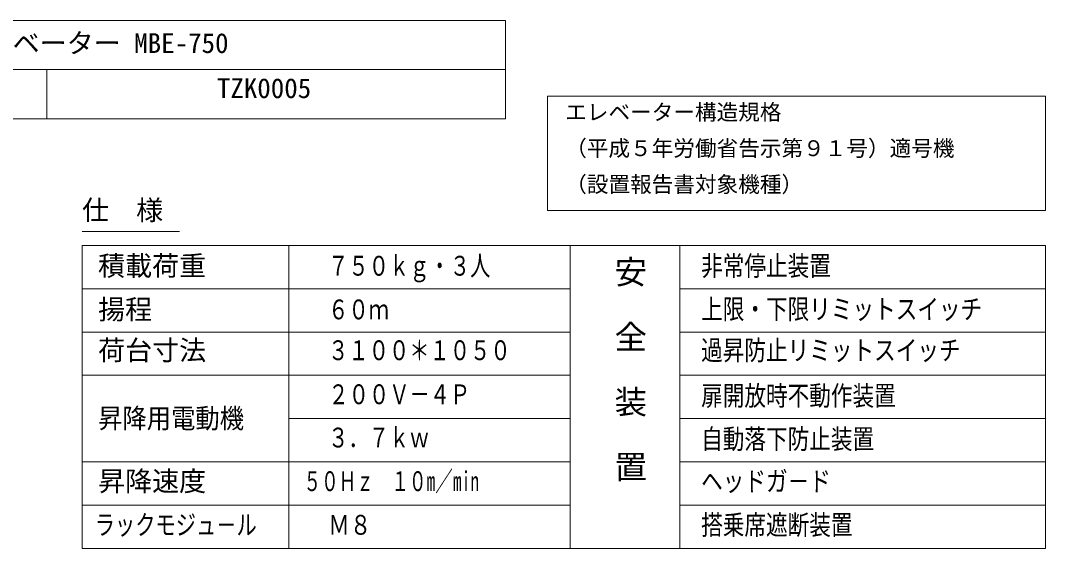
# Model space of a CAD drawing. Units: millimetres, scale not verified. Extents: x -7678 to 7678, y -9969 to 9969.
# Drawn here: x -591 to 6993, y 6067 to 9969 of the extents above; entities that cross this region are included whole.
import ezdxf
from ezdxf.enums import TextEntityAlignment as Align

# ---------------------------------------------------------------- set-up
doc = ezdxf.new("R2010")
doc.units = ezdxf.units.MM
doc.header["$LTSCALE"] = 30
doc.layers.add('0-D_05 寸法', color=7, linetype='Continuous', lineweight=18)
doc.styles.add('@ＭＳ ゴシック', font='')
doc.styles.add('ＭＳ ゴシック', font='')
doc.styles.get('@ＭＳ ゴシック').set_extended_font_data('@MS Gothic')
doc.styles.get('ＭＳ ゴシック').set_extended_font_data('MS Gothic')

msp = doc.modelspace()

# ---------------------------------------------------------------- linework, layer by layer
at = {"layer": '0-D_05 寸法'}
for p, q in [((-5570.29, 9606.52), (2997.22, 9606.52)), ((-396.95, 9606.52), (-396.95, 9243.68)), ((-135.7, 8410.66), (584.3, 8410.66)), ((1394.06, 8307.03), (1394.06, 6067.03)), ((3475.36, 8307.03), (3475.36, 6067.03)), ((4287.06, 8307.03), (4287.06, 6067.03)), ((-135.7, 7987.03), (3475.36, 7987.03)), ((4287.06, 7987.03), (6992.75, 7987.03)), ((3475.36, 7667.03), (-135.7, 7667.03)), ((6992.75, 7667.03), (4287.06, 7667.03)), ((-135.7, 7347.03), (3475.36, 7347.03)), ((4287.06, 7347.03), (6992.75, 7347.03)), ((3475.36, 7027.03), (1394.06, 7027.03)), ((6992.75, 7027.03), (4287.06, 7027.03)), ((-135.7, 6707.03), (3475.36, 6707.03)), ((4287.06, 6707.03), (6992.75, 6707.03)), ((3475.36, 6387.03), (-135.7, 6387.03)), ((6992.75, 6387.03), (4287.06, 6387.03))]:
    msp.add_line(p, q, dxfattribs=at)
for points in [[(-5570.29, 9969.36), (2997.22, 9969.36), (2997.22, 9243.68), (-5570.29, 9243.68)], [(3308.92, 9411.33), (6992.75, 9411.33), (6992.75, 8564.91), (3308.92, 8564.91)], [(-135.7, 6067.03), (6992.75, 6067.03), (6992.75, 8307.03), (-135.7, 8307.03)]]:
    msp.add_lwpolyline(points, close=True, dxfattribs=at)

# ---------------------------------------------------------------- texts
at = {"layer": '0-D_05 寸法', "style": 'ＭＳ ゴシック'}
for s, height, p in [('図面名称      \u3000\u3000\u3000\u3000\u3000\u3000\u3000\u3000\u3000ミニベストエレベーター MBE-750', 146.6, (-5247.21, 9685.27)), ('\u3000\u3000竹本機械工業株式会社      \u3000\u3000\u3000\u3000\u3000 図番      \u3000\u3000\u3000\u3000\u3000TZK0005', 146.6, (-5233.87, 9351.93)), ('エレベーター構造規格', 117.3, (3439.14, 9198.37)), ('（平成５年労働省告示第９１号）適号機', 117.3, (3439.14, 8931.7)), ('（設置報告書対象機種）', 117.3, (3439.14, 8665.04)), ('仕\u3000様', 146.6, (-135.7, 8450.66)), ('積載荷重', 146.6, (-17.2, 8039.32)), ('揚程', 146.6, (-17.2, 7716.72)), ('荷台寸法', 146.6, (-17.2, 7414.93)), ('昇降速度', 146.6, (-17.2, 6447.13))]:
    msp.add_text(s, height=height, dxfattribs=at).set_placement(p, align=Align.BOTTOM_LEFT)
for s, width, p in [('７５０ｋｇ・３人', 0.75, (1685.43, 8039.32)), ('非常停止装置', 0.8, (4444.83, 8039.06)), ('６０ｍ', 0.75, (1685.43, 7716.72)), ('上限・下限リミットスイッチ', 0.8, (4444.83, 7719.06)), ('３１００＊１０５０', 0.75, (1685.43, 7414.93)), ('過昇防止リミットスイッチ', 0.8, (4444.83, 7414.93)), ('２００Ｖ－４Ｐ', 0.75, (1687.05, 7089.47)), ('扉開放時不動作装置', 0.8, (4444.83, 7079.06)), ('昇降用電動機', 0.9, (-17.2, 6911.69)), ('３．７ｋｗ', 0.75, (1685.43, 6769.47)), ('自動落下防止装置', 0.8, (4444.83, 6759.06)), ('５０Ｈｚ\u3000１０m／min', 0.65, (1503.05, 6447.13)), ('ヘッドガ－ド', 0.8, (4444.83, 6447.13)), ('ラックモジュ－ル', 0.75, (-42.36, 6124.53)), ('Ｍ８', 0.8, (1685.43, 6124.53)), ('搭乗席遮断装置', 0.8, (4444.83, 6124.53))]:
    msp.add_text(s, height=146.6, dxfattribs=dict(at, width=width)).set_placement(p, align=Align.BOTTOM_LEFT)
at = {"layer": '0-D_05 寸法', "style": '@ＭＳ ゴシック'}
msp.add_text('安\u3000全\u3000装\u3000置', height=176, rotation=270, dxfattribs=at).set_placement((3780.61, 8233.82), align=Align.BOTTOM_LEFT)

doc.saveas('drawing.dxf')
